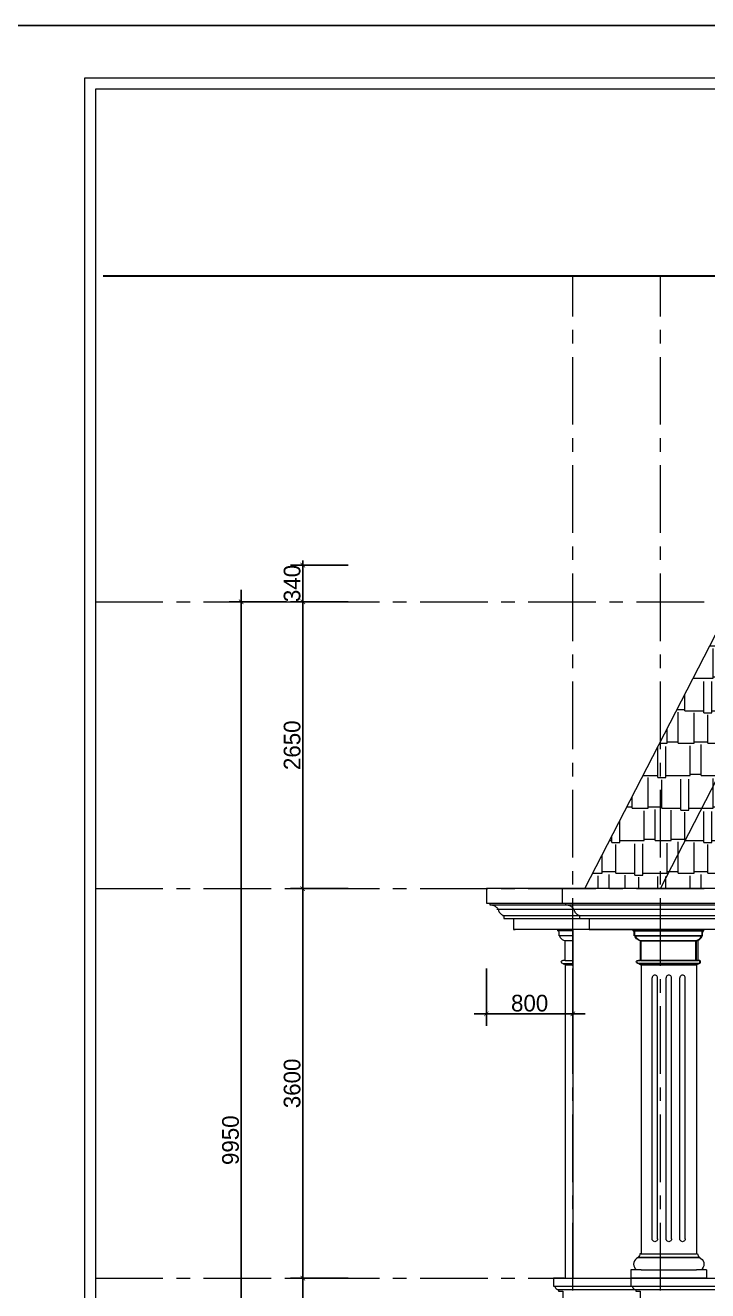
# Model space of a CAD drawing. Header units: millimetres. Extents: x 1832547 to 2001569, y -558009 to -417808.
# Drawn here: x 1967883 to 1974187, y -523760 to -512066 of the extents above; entities that cross this region are included whole.
import ezdxf

# ---------------------------------------------------------------- set-up
doc = ezdxf.new("R2010")
doc.units = ezdxf.units.MM
doc.header["$MEASUREMENT"] = 0
doc.linetypes.add('CENTER', pattern=[2, 1.25, -0.25, 0.25, -0.25])
doc.layers.get('0').update_dxf_attribs({"linetype": 'CONTINUOUS'})
doc.layers.get('DEFPOINTS').update_dxf_attribs({"linetype": 'CONTINUOUS'})
for name, color, linetype, lineweight in [('CA. TUONG', 30, 'CONTINUOUS', 30), ('CA.dim 08', 8, 'CONTINUOUS', 13), ('CA.manh 08', 8, 'CONTINUOUS', 9), ('CA.thay 145', 145, 'CONTINUOUS', 18), ('CA.tim 67', 67, 'CENTER', 9), ('CA.vat lieu 08', 8, 'CONTINUOUS', 5), ('CA_manh 08', 8, 'CONTINUOUS', 9)]:
    doc.layers.add(name, color=color, linetype=linetype, lineweight=lineweight)
doc.styles.get("Standard").update_dxf_attribs({"font": 'roman.shx'})
doc.dimstyles.new('CA 70', dxfattribs={"dimscale": 0.7, "dimtxt": 220, "dimasz": 60, "dimexe": 160, "dimexo": 0, "dimgap": 30, "dimtad": 1, "dimdec": 0, "dimrnd": 5, "dimzin": 0, "dimdsep": 46, "dimtxsty": 'Standard', "dimblk": 'ARCHTICK', "dimcen": 0.09, "dimdle": 160, "dimclrd": 256, "dimclre": 256, "dimclrt": 255, "dimadec": 0, "dimazin": 0, "dimtfac": 1, "dimtdec": 0, "dimtix": 1, "dimtmove": 2, "dimatfit": 3, "dimldrblk": 'DOT', "dimfxl": 600, "dimfxlon": 1, "dimtolj": 1, "dimtzin": 0, "dimarcsym": 0})

# ---------------------------------------------------------------- blocks, each defined once
blk = doc.blocks.new('A$C2d76a15f')
at = {"color": 4, "linetype": 'Continuous', "lineweight": 18}
for p, q in [((27498, 19313), (1212, 19313)), ((1212, 19313), (1212, 453))]:
    blk.add_line(p, q, dxfattribs=at)
for p, q in [((27405, 19220), (1306, 19220)), ((1306, 19220), (1306, 546))]:
    blk.add_line(p, q)
at = {"layer": 'DEFPOINTS', "ltscale": 600}
blk.add_line((0, 19765), (27951, 19765), dxfattribs=at)
blk = doc.blocks.new('_ArchTick')
at = {"color": 1, "linetype": 'ByBlock', "const_width": 0.15}
blk.add_lwpolyline([(-0.5, -0.5), (0.5, 0.5)], dxfattribs=at)
blk = doc.blocks.new('*D219')
at = {"layer": 'CA.manh 08', "lineweight": -2, "transparency": 16777216}
for p, q in [((1970866, -517054), (1970334, -517054)), ((1970446, -517054), (1970446, -517012)), ((1970446, -517054), (1970446, -517394)), ((1970866, -517394), (1970334, -517394)), ((1970446, -517394), (1970446, -517436))]:
    blk.add_line(p, q, dxfattribs=at)
at = {"layer": 'DEFPOINTS', "color": 0, "transparency": 16777216}
for p in [(1971837, -517054), (1970446, -517394), (1971837, -517394)]:
    blk.add_point(p, dxfattribs=at)
at = {"layer": 'CA.manh 08', "lineweight": -2, "transparency": 16777216, "xscale": 42, "yscale": 42, "zscale": 42}
for p, rotation in [((1970446, -517054), 270), ((1970446, -517394), 90)]:
    blk.add_blockref('_ArchTick', p, dxfattribs=dict(at, rotation=rotation))
at = {"layer": 'CA.manh 08', "color": 255, "transparency": 16777216, "insert": (1970348, -517224), "char_height": 154, "attachment_point": 5, "rotation": 90}
blk.add_mtext('\\A1;340', dxfattribs=at)
blk = doc.blocks.new('_DOT')
at = {"color": 1, "linetype": 'ByBlock'}
blk.add_line((-0.5, 0), (-1, 0), dxfattribs=at)
at = {"color": 1, "linetype": 'ByBlock', "const_width": 0.5}
blk.add_lwpolyline([(-0.25, 0, 1), (0.25, 0, 1)], format="xyb", close=True, dxfattribs=at)
blk = doc.blocks.new('*D220')
at = {"layer": 'CA.manh 08', "lineweight": -2, "transparency": 16777216}
for p, q in [((1970446, -517282), (1970446, -520156)), ((1970866, -517394), (1970334, -517394)), ((1970866, -520044), (1970334, -520044))]:
    blk.add_line(p, q, dxfattribs=at)
at = {"layer": 'DEFPOINTS', "color": 0, "transparency": 16777216}
for p in [(1971837, -517394), (1970446, -520044), (1971837, -520044)]:
    blk.add_point(p, dxfattribs=at)
at = {"layer": 'CA.manh 08', "lineweight": -2, "transparency": 16777216, "xscale": 42, "yscale": 42, "zscale": 42}
for p, rotation in [((1970446, -517394), 90), ((1970446, -520044), 270)]:
    blk.add_blockref('_ArchTick', p, dxfattribs=dict(at, rotation=rotation))
at = {"layer": 'CA.manh 08', "color": 255, "transparency": 16777216, "insert": (1970348, -518719), "char_height": 154, "attachment_point": 5, "rotation": 90}
blk.add_mtext('\\A1;2650', dxfattribs=at)
blk = doc.blocks.new('*D221')
at = {"layer": 'CA.manh 08', "lineweight": -2, "transparency": 16777216}
for p, q in [((1970446, -519932), (1970446, -523756)), ((1970866, -520044), (1970334, -520044)), ((1970866, -523644), (1970334, -523644))]:
    blk.add_line(p, q, dxfattribs=at)
at = {"layer": 'DEFPOINTS', "color": 0, "transparency": 16777216}
for p in [(1971837, -520044), (1970446, -523644), (1971837, -523644)]:
    blk.add_point(p, dxfattribs=at)
at = {"layer": 'CA.manh 08', "lineweight": -2, "transparency": 16777216, "xscale": 42, "yscale": 42, "zscale": 42}
for p, rotation in [((1970446, -520044), 90), ((1970446, -523644), 270)]:
    blk.add_blockref('_ArchTick', p, dxfattribs=dict(at, rotation=rotation))
at = {"layer": 'CA.manh 08', "color": 255, "transparency": 16777216, "insert": (1970348, -521844), "char_height": 154, "attachment_point": 5, "rotation": 90}
blk.add_mtext('\\A1;3600', dxfattribs=at)
blk = doc.blocks.new('*D222')
at = {"layer": 'CA.manh 08', "lineweight": -2, "transparency": 16777216}
for p, q in [((1970446, -523532), (1970446, -527456)), ((1970866, -523644), (1970334, -523644)), ((1970866, -527344), (1970334, -527344))]:
    blk.add_line(p, q, dxfattribs=at)
at = {"layer": 'DEFPOINTS', "color": 0, "transparency": 16777216}
for p in [(1971837, -523644), (1970446, -527344), (1971837, -527344)]:
    blk.add_point(p, dxfattribs=at)
at = {"layer": 'CA.manh 08', "lineweight": -2, "transparency": 16777216, "xscale": 42, "yscale": 42, "zscale": 42}
for p, rotation in [((1970446, -523644), 90), ((1970446, -527344), 270)]:
    blk.add_blockref('_ArchTick', p, dxfattribs=dict(at, rotation=rotation))
at = {"layer": 'CA.manh 08', "color": 255, "transparency": 16777216, "insert": (1970348, -525494), "char_height": 154, "attachment_point": 5, "rotation": 90}
blk.add_mtext('\\A1;3700', dxfattribs=at)
blk = doc.blocks.new('*D224')
at = {"layer": 'CA.manh 08', "lineweight": -2, "transparency": 16777216}
for p, q in [((1969877, -517282), (1969877, -527456)), ((1970297, -517394), (1969765, -517394)), ((1970297, -527344), (1969765, -527344))]:
    blk.add_line(p, q, dxfattribs=at)
at = {"layer": 'DEFPOINTS', "color": 0, "transparency": 16777216}
for p in [(1971837, -517394), (1969877, -527344), (1971837, -527344)]:
    blk.add_point(p, dxfattribs=at)
at = {"layer": 'CA.manh 08', "lineweight": -2, "transparency": 16777216, "xscale": 42, "yscale": 42, "zscale": 42}
for p, rotation in [((1969877, -517394), 90), ((1969877, -527344), 270)]:
    blk.add_blockref('_ArchTick', p, dxfattribs=dict(at, rotation=rotation))
at = {"layer": 'CA.manh 08', "color": 255, "transparency": 16777216, "insert": (1969779, -522369), "char_height": 154, "attachment_point": 5, "rotation": 90}
blk.add_mtext('\\A1;9950', dxfattribs=at)
blk = doc.blocks.new('*D623')
at = {"layer": 'CA.dim 08', "lineweight": -2, "transparency": 16777216}
for p, q in [((1972142, -520781), (1972142, -521313)), ((1972942, -520781), (1972942, -521313)), ((1972030, -521201), (1973054, -521201))]:
    blk.add_line(p, q, dxfattribs=at)
at = {"layer": 'DEFPOINTS', "color": 0, "transparency": 16777216}
for p in [(1972142, -520111), (1972942, -520111), (1972942, -521201)]:
    blk.add_point(p, dxfattribs=at)
at = {"layer": 'CA.dim 08', "lineweight": -2, "transparency": 16777216, "xscale": 42, "yscale": 42, "zscale": 42, "rotation": 180}
blk.add_blockref('_ArchTick', (1972142, -521201), dxfattribs=at)
at = {"layer": 'CA.dim 08', "lineweight": -2, "transparency": 16777216, "xscale": 42, "yscale": 42, "zscale": 42}
blk.add_blockref('_ArchTick', (1972942, -521201), dxfattribs=at)
at = {"layer": 'CA.dim 08', "color": 255, "transparency": 16777216, "insert": (1972542, -521103), "char_height": 154, "attachment_point": 5}
blk.add_mtext('\\A1;800', dxfattribs=at)

msp = doc.modelspace()

# ---------------------------------------------------------------- hatches: boundary and pattern name
at = {"layer": 'CA.vat lieu 08'}
h = msp.add_hatch(dxfattribs=at)
h.set_pattern_fill('AR-RSHKE', color=256, scale=25)
h.paths.add_polyline_path([(1975116.6, -517393.6), (1974416.6, -517393.6), (1973051.6, -520043.6), (1973751.6, -520043.6)])
h.paths.add_polyline_path([(1978676.6, -517393.6), (1975116.6, -517393.6), (1973751.6, -520043.6), (1977311.6, -520043.6)])
h.paths.add_polyline_path([(1981946.7, -517393.6), (1978676.6, -517393.6), (1977311.6, -520043.6), (1983311.7, -520043.6)])
h.paths.add_polyline_path([(1979595.8, -518132.1), (1980311.6, -517774.2), (1981027.5, -518132.1), (1981016.1, -518154.8), (1980993.4, -518143.5), (1980959.3, -518211.6), (1980959.3, -518287.8), (1980933.9, -518287.8), (1980933.9, -518313.2), (1980928.4, -518314.8), (1980923.1, -518317), (1980918.1, -518319.8), (1980913.4, -518323.2), (1980909.2, -518327.2), (1980905.5, -518331.6), (1980902.3, -518336.4), (1980899.7, -518341.5), (1980897.7, -518346.9), (1980896.4, -518352.5), (1980895.8, -518358.3), (1980895.8, -518364), (1980883.1, -518364), (1980883.1, -518389.4), (1980870.4, -518389.4), (1980870.4, -518414.8), (1980857.7, -518414.8), (1980857.7, -518516.4), (1980845, -518516.4), (1980845, -519938.8), (1980871.3, -519938.8), (1980871.3, -519989.6), (1980845.9, -519989.6), (1979779.1, -519989.6), (1979753.7, -519989.6), (1979753.7, -519938.8), (1979778.2, -519938.8), (1979778.2, -518516.4), (1979765.5, -518516.4), (1979765.5, -518414.8), (1979752.8, -518414.8), (1979752.8, -518389.4), (1979740.1, -518389.4), (1979740.1, -518364), (1979727.4, -518364), (1979727.5, -518358.3), (1979726.8, -518352.5), (1979725.5, -518346.9), (1979723.6, -518341.5), (1979721, -518336.4), (1979717.8, -518331.6), (1979714.1, -518327.2), (1979709.9, -518323.2), (1979705.2, -518319.8), (1979700.2, -518317), (1979694.9, -518314.8), (1979689.3, -518313.2), (1979689.3, -518287.8), (1979663.9, -518287.8), (1979663.9, -518211.6), (1979629.9, -518143.5), (1979607.1, -518154.8)], flags=16)
h.paths.add_polyline_path([(1980004.7, -518211.6), (1980311.6, -518058.2), (1980618.6, -518211.6)], flags=0)
h.paths.add_polyline_path([(1979930.6, -518516.4), (1980692.6, -518516.4), (1980692.6, -519938.8), (1979930.6, -519938.8)], flags=0)
h.paths.add_polyline_path([(1979990.6, -518576.4), (1980311.6, -518576.4), (1980632.6, -518576.4), (1980632.6, -519878.8), (1980311.6, -519878.8), (1979990.6, -519878.8)], flags=0)
h.paths.add_polyline_path([(1980050.6, -518636.4), (1980251.6, -518636.4), (1980251.6, -519818.8), (1980050.6, -519818.8)], flags=0)
h.paths.add_polyline_path([(1980371.6, -518636.4), (1980572.6, -518636.4), (1980572.6, -519818.8), (1980371.6, -519818.8)], flags=0)
h.paths.add_polyline_path([(1984056.7, -517393.6), (1981946.7, -517393.6), (1982142.7, -517774.2), (1983373.6, -517774.2), (1983373.6, -518132.1), (1983373.6, -518154.8), (1983364.7, -518154.8), (1983364.7, -518211.6), (1983364.7, -518287.8), (1983355.9, -518287.8), (1983355.9, -518313.2), (1983355.9, -518364), (1983338.2, -518364), (1983338.2, -518389.4), (1983329.4, -518389.4), (1983329.4, -518414.8), (1983320.5, -518414.8), (1983320.5, -518516.4), (1983311.7, -518516.4), (1983311.7, -520043.6), (1985421.7, -520043.6)])
h.paths.add_polyline_path([(1985483.6, -517774.2), (1984252.7, -517774.2), (1984437.1, -518132.1), (1985483.6, -518132.1)])
h.paths.add_polyline_path([(1983373.6, -517774.2), (1982142.7, -517774.2), (1982327.1, -518132.1), (1983373.6, -518132.1)], flags=17)

# ---------------------------------------------------------------- linework, layer by layer
at = {"layer": 'CA. TUONG'}
msp.add_lwpolyline([(1993890.9, -514383.7), (1968601.6, -514383.7)], dxfattribs=at)
at = {"layer": 'CA.manh 08'}
for p, q in [((1973687, -520846), (1973681.8, -520850)), ((1973693, -520843.5), (1973687, -520846)), ((1973699.5, -520842.7), (1973693, -520843.5)), ((1973706, -520843.5), (1973699.5, -520842.7)), ((1973712, -520846), (1973706, -520843.5)), ((1973717.2, -520850), (1973712, -520846)), ((1973814.9, -520846), (1973809.7, -520850)), ((1973821, -520843.5), (1973814.9, -520846)), ((1973827.4, -520842.7), (1973821, -520843.5)), ((1973833.9, -520843.5), (1973827.4, -520842.7)), ((1973839.9, -520846), (1973833.9, -520843.5)), ((1973845.1, -520850), (1973839.9, -520846)), ((1973942.8, -520846), (1973937.7, -520850)), ((1973948.9, -520843.5), (1973942.8, -520846)), ((1973955.3, -520842.7), (1973948.9, -520843.5)), ((1973961.8, -520843.5), (1973955.3, -520842.7)), ((1973967.8, -520846), (1973961.8, -520843.5)), ((1973973, -520850), (1973967.8, -520846)), ((1973675.3, -520861.2), (1973674.5, -520867.7)), ((1973674.5, -523129.1), (1973674.5, -520867.7)), ((1973677.8, -520855.2), (1973675.3, -520861.2)), ((1973681.8, -520850), (1973677.8, -520855.2)), ((1973721.1, -520855.2), (1973717.2, -520850)), ((1973723.6, -520861.2), (1973721.1, -520855.2)), ((1973724.5, -520867.7), (1973723.6, -520861.2)), ((1973724.5, -523129.1), (1973724.5, -520867.7)), ((1973803.3, -520861.2), (1973802.4, -520867.7)), ((1973802.4, -523129.1), (1973802.4, -520867.7)), ((1973805.8, -520855.2), (1973803.3, -520861.2)), ((1973809.7, -520850), (1973805.8, -520855.2)), ((1973849.1, -520855.2), (1973845.1, -520850)), ((1973851.6, -520861.2), (1973849.1, -520855.2)), ((1973852.4, -520867.7), (1973851.6, -520861.2)), ((1973852.4, -523129.1), (1973852.4, -520867.7)), ((1973931.2, -520861.2), (1973930.3, -520867.7)), ((1973930.3, -523129.1), (1973930.3, -520867.7)), ((1973933.7, -520855.2), (1973931.2, -520861.2)), ((1973937.7, -520850), (1973933.7, -520855.2)), ((1973977, -520855.2), (1973973, -520850)), ((1973979.5, -520861.2), (1973977, -520855.2)), ((1973980.3, -520867.7), (1973979.5, -520861.2)), ((1973980.3, -523129.1), (1973980.3, -520867.7)), ((1973674.5, -523281.7), (1973674.5, -521828.1)), ((1973724.5, -523281.7), (1973724.5, -521828.1)), ((1973802.4, -523281.7), (1973802.4, -521828.1)), ((1973852.4, -523281.7), (1973852.4, -521828.1)), ((1973930.3, -523281.7), (1973930.3, -521828.1)), ((1973980.3, -523281.7), (1973980.3, -521828.1)), ((1973675.3, -523288.1), (1973674.5, -523281.7)), ((1973677.8, -523294.2), (1973675.3, -523288.1)), ((1973681.8, -523299.3), (1973677.8, -523294.2)), ((1973687, -523303.3), (1973681.8, -523299.3)), ((1973717.2, -523299.3), (1973712, -523303.3)), ((1973721.1, -523294.2), (1973717.2, -523299.3)), ((1973723.6, -523288.1), (1973721.1, -523294.2)), ((1973724.5, -523281.7), (1973723.6, -523288.1)), ((1973803.3, -523288.1), (1973802.4, -523281.7)), ((1973805.8, -523294.2), (1973803.3, -523288.1)), ((1973809.7, -523299.3), (1973805.8, -523294.2)), ((1973814.9, -523303.3), (1973809.7, -523299.3)), ((1973845.1, -523299.3), (1973839.9, -523303.3)), ((1973849.1, -523294.2), (1973845.1, -523299.3)), ((1973851.6, -523288.1), (1973849.1, -523294.2)), ((1973852.4, -523281.7), (1973851.6, -523288.1)), ((1973931.2, -523288.1), (1973930.3, -523281.7)), ((1973933.7, -523294.2), (1973931.2, -523288.1)), ((1973937.7, -523299.3), (1973933.7, -523294.2)), ((1973942.8, -523303.3), (1973937.7, -523299.3)), ((1973973, -523299.3), (1973967.8, -523303.3)), ((1973977, -523294.2), (1973973, -523299.3)), ((1973979.5, -523288.1), (1973977, -523294.2)), ((1973980.3, -523281.7), (1973979.5, -523288.1)), ((1973693, -523305.8), (1973687, -523303.3)), ((1973699.5, -523306.7), (1973693, -523305.8)), ((1973706, -523305.8), (1973699.5, -523306.7)), ((1973712, -523303.3), (1973706, -523305.8)), ((1973821, -523305.8), (1973814.9, -523303.3)), ((1973827.4, -523306.7), (1973821, -523305.8)), ((1973833.9, -523305.8), (1973827.4, -523306.7)), ((1973839.9, -523303.3), (1973833.9, -523305.8)), ((1973948.9, -523305.8), (1973942.8, -523303.3)), ((1973955.3, -523306.7), (1973948.9, -523305.8)), ((1973961.8, -523305.8), (1973955.3, -523306.7)), ((1973967.8, -523303.3), (1973961.8, -523305.8)), ((1973544.4, -523448.6), (1974110.5, -523448.6))]:
    msp.add_line(p, q, dxfattribs=at)
for points in [[(1972181, -520194.4), (1986439.4, -520194.4)], [(1972240.2, -520234.7), (1986361.6, -520234.6)], [(1972292.7, -520292.5), (1986309.1, -520292.5)], [(1972777.4, -523718.6), (1983586.7, -523718.6)], [(1972807.4, -523748.7), (1983556.7, -523748.7)]]:
    msp.add_lwpolyline(points, dxfattribs=at)
at = {"layer": 'CA.thay 145'}
for p, q in [((1972803.5, -520435), (1972803.5, -520420.8)), ((1972941.6, -520420.8), (1972803.5, -520420.8)), ((1972808.1, -520438.2), (1972803.5, -520435)), ((1972811.5, -520442.1), (1972808.1, -520438.2)), ((1972813.7, -520446.5), (1972811.5, -520442.1)), ((1972814.4, -520451.2), (1972813.7, -520446.5)), ((1972814.4, -520479.5), (1972814.4, -520451.2)), ((1972814.4, -520479.5), (1972819.9, -520479.5)), ((1972822.9, -520489.9), (1972819.9, -520479.5)), ((1972828.5, -520499.7), (1972822.9, -520489.9)), ((1973497.6, -520420.4), (1973495.4, -520420.4)), ((1973497.6, -520434.6), (1973497.6, -520420.4)), ((1973497.6, -520420.4), (1974145.4, -520420.4)), ((1973502.1, -520437.8), (1973497.6, -520434.6)), ((1973505.6, -520441.7), (1973502.1, -520437.8)), ((1973503.5, -520435), (1973503.5, -520420.8)), ((1974151.3, -520420.8), (1973503.5, -520420.8)), ((1973508.1, -520438.2), (1973503.5, -520435)), ((1973507.7, -520446.1), (1973505.6, -520441.7)), ((1973508.5, -520450.8), (1973507.7, -520446.1)), ((1973511.5, -520442.1), (1973508.1, -520438.2)), ((1973508.5, -520479.1), (1973508.5, -520450.8)), ((1973513.9, -520479.1), (1973508.5, -520479.1)), ((1973513.7, -520446.5), (1973511.5, -520442.1)), ((1973514.4, -520451.2), (1973513.7, -520446.5)), ((1973517, -520489.5), (1973513.9, -520479.1)), ((1973514.4, -520479.5), (1973514.4, -520451.2)), ((1973514.4, -520479.5), (1973519.9, -520479.5)), ((1973522.6, -520499.2), (1973517, -520489.5)), ((1973522.9, -520489.9), (1973519.9, -520479.5)), ((1973528.5, -520499.7), (1973522.9, -520489.9)), ((1974120.4, -520499.2), (1974126, -520489.5)), ((1974126, -520489.5), (1974129, -520479.1)), ((1974126.3, -520499.7), (1974131.9, -520489.9)), ((1974134.5, -520479.1), (1974129, -520479.1)), ((1974131.9, -520489.9), (1974135, -520479.5)), ((1974134.5, -520450.8), (1974135.2, -520446.1)), ((1974134.5, -520479.1), (1974134.5, -520450.8)), ((1974135, -520479.5), (1974140.4, -520479.5)), ((1974135.2, -520446.1), (1974137.3, -520441.7)), ((1974137.3, -520441.7), (1974140.8, -520437.8)), ((1974140.4, -520451.2), (1974141.2, -520446.5)), ((1974140.4, -520479.5), (1974140.4, -520451.2)), ((1974140.8, -520437.8), (1974145.4, -520434.6)), ((1974141.2, -520446.5), (1974143.3, -520442.1)), ((1974143.3, -520442.1), (1974146.7, -520438.2)), ((1974145.4, -520434.6), (1974145.4, -520420.4)), ((1974146.7, -520438.2), (1974151.3, -520435)), ((1974151.3, -520420.8), (1974153.5, -520420.8)), ((1974151.3, -520435), (1974151.3, -520420.8)), ((1972836.5, -520508.4), (1972828.5, -520499.7)), ((1972846.6, -520516), (1972836.5, -520508.4)), ((1972858.5, -520521.9), (1972846.6, -520516)), ((1972871.6, -520526.1), (1972858.5, -520521.9)), ((1972871.6, -520707.2), (1972871.6, -520526.1)), ((1972941.6, -520526.1), (1972871.6, -520526.1)), ((1973530.6, -520508), (1973522.6, -520499.2)), ((1973536.5, -520508.5), (1973528.5, -520499.7)), ((1973540.7, -520515.5), (1973530.6, -520508)), ((1973546.6, -520516), (1973536.5, -520508.5)), ((1973549.3, -520519.9), (1973540.7, -520515.5)), ((1973558.5, -520521.9), (1973546.6, -520516)), ((1973552.5, -520521.5), (1973549.3, -520519.9)), ((1973565.6, -520525.7), (1973552.5, -520521.5)), ((1973571.6, -520526.1), (1973558.5, -520521.9)), ((1973565.6, -520706.8), (1973565.6, -520525.7)), ((1973565.6, -520525.7), (1974077.3, -520525.7)), ((1973571.6, -520707.2), (1973571.6, -520526.1)), ((1974083.3, -520526.1), (1973571.6, -520526.1)), ((1974077.3, -520525.7), (1974090.4, -520521.5)), ((1974077.3, -520706.8), (1974077.3, -520525.7)), ((1974083.3, -520526.1), (1974096.4, -520521.9)), ((1974083.3, -520707.2), (1974083.3, -520526.1)), ((1974090.4, -520521.5), (1974102.3, -520515.5)), ((1974096.4, -520521.9), (1974099.6, -520520.3)), ((1974099.6, -520520.3), (1974108.2, -520516)), ((1974099.6, -520707.2), (1974099.6, -520520.3)), ((1974102.3, -520515.5), (1974112.3, -520508)), ((1974108.2, -520516), (1974118.3, -520508.5)), ((1974112.3, -520508), (1974120.4, -520499.2)), ((1974118.3, -520508.5), (1974126.3, -520499.7)), ((1972833.6, -520721.2), (1972835.4, -520714.2)), ((1972835.4, -520728.1), (1972833.6, -520721.2)), ((1972835.4, -520714.2), (1972840.4, -520709.1)), ((1972840.4, -520733.3), (1972835.4, -520728.1)), ((1972840.4, -520709.1), (1972847.2, -520707.2)), ((1972871.6, -520707.2), (1972847.2, -520707.2)), ((1972871.6, -520707.2), (1972941.6, -520707.2)), ((1973527.7, -520720.8), (1973529.5, -520713.8)), ((1973529.5, -520727.7), (1973527.7, -520720.8)), ((1973529.5, -520713.8), (1973534.5, -520708.7)), ((1973534.5, -520732.9), (1973529.5, -520727.7)), ((1973533.6, -520721.2), (1973535.4, -520714.2)), ((1973535.4, -520728.2), (1973533.6, -520721.2)), ((1973534.5, -520708.7), (1973541.3, -520706.8)), ((1973535.4, -520714.2), (1973540.4, -520709.1)), ((1973540.4, -520733.3), (1973535.4, -520728.2)), ((1973540.4, -520709.1), (1973547.2, -520707.2)), ((1973541.3, -520706.8), (1973549.3, -520706.8)), ((1973571.6, -520707.2), (1973547.2, -520707.2)), ((1973549.3, -520706.8), (1973565.6, -520706.8)), ((1974077.3, -520706.8), (1973565.6, -520706.8)), ((1973571.6, -520707.2), (1974083.3, -520707.2)), ((1974077.3, -520706.8), (1974101.7, -520706.8)), ((1974099.6, -520707.2), (1974083.3, -520707.2)), ((1974107.6, -520707.2), (1974099.6, -520707.2)), ((1974108.5, -520708.7), (1974101.7, -520706.8)), ((1974114.4, -520709.1), (1974107.6, -520707.2)), ((1974113.5, -520713.8), (1974108.5, -520708.7)), ((1974108.5, -520732.9), (1974113.5, -520727.7)), ((1974115.3, -520720.8), (1974113.5, -520713.8)), ((1974113.5, -520727.7), (1974115.3, -520720.8)), ((1974119.4, -520714.2), (1974114.4, -520709.1)), ((1974114.4, -520733.3), (1974119.4, -520728.2)), ((1974121.2, -520721.2), (1974119.4, -520714.2)), ((1974119.4, -520728.2), (1974121.2, -520721.2)), ((1972847.2, -520735.1), (1972840.4, -520733.3)), ((1972847.2, -520735.1), (1972852.7, -520735.1)), ((1972852.7, -520739.2), (1972852.7, -520735.1)), ((1972857.9, -520740.4), (1972852.7, -520739.2)), ((1972862.9, -520742.4), (1972857.9, -520740.4)), ((1972867.5, -520745.3), (1972862.9, -520742.4)), ((1972871.6, -520749), (1972867.5, -520745.3)), ((1972871.6, -520740.4), (1972871.6, -520742.4)), ((1972871.6, -520749), (1972941.6, -520749)), ((1973541.3, -520734.7), (1973534.5, -520732.9)), ((1973547.2, -520735.1), (1973540.4, -520733.3)), ((1973546.7, -520734.7), (1973541.3, -520734.7)), ((1973546.7, -520738.8), (1973546.7, -520734.7)), ((1973549.3, -520739.4), (1973546.7, -520738.8)), ((1973547.2, -520735.1), (1973552.7, -520735.1)), ((1973552, -520740), (1973549.3, -520739.4)), ((1973557, -520742), (1973552, -520740)), ((1973552.7, -520739.2), (1973552.7, -520735.1)), ((1973557.9, -520740.4), (1973552.7, -520739.2)), ((1973561.6, -520744.9), (1973557, -520742)), ((1973562.9, -520742.4), (1973557.9, -520740.4)), ((1973565.6, -520748.6), (1973561.6, -520744.9)), ((1973567.5, -520745.3), (1973562.9, -520742.4)), ((1973565.6, -520740), (1973565.6, -520742)), ((1974077.3, -520748.6), (1973565.6, -520748.6)), ((1973571.6, -520749), (1973567.5, -520745.3)), ((1973571.6, -520740.4), (1973571.6, -520742.4)), ((1973571.6, -520749), (1973571.6, -523129.1)), ((1973571.6, -520749), (1974083.3, -520749)), ((1974077.3, -520740), (1974077.3, -520742)), ((1974077.3, -520748.6), (1974081.4, -520744.9)), ((1974081.4, -520744.9), (1974086, -520742)), ((1974083.3, -520740.4), (1974083.3, -520742.4)), ((1974083.3, -520749), (1974087.3, -520745.3)), ((1974083.3, -520749), (1974083.3, -523129.1)), ((1974086, -520742), (1974091, -520740)), ((1974087.3, -520745.3), (1974091.9, -520742.4)), ((1974091, -520740), (1974096.2, -520738.8)), ((1974091.9, -520742.4), (1974096.9, -520740.4)), ((1974096.2, -520738.8), (1974096.2, -520734.7)), ((1974101.7, -520734.7), (1974096.2, -520734.7)), ((1974096.9, -520740.4), (1974099.6, -520739.8)), ((1974099.6, -520739.8), (1974102.2, -520739.2)), ((1974101.7, -520734.7), (1974108.5, -520732.9)), ((1974102.2, -520735.1), (1974107.6, -520735.1)), ((1974102.2, -520739.2), (1974102.2, -520735.1)), ((1974107.6, -520735.1), (1974114.4, -520733.3)), ((1973571.6, -521828.1), (1973571.6, -523418.6)), ((1974083.3, -521828.1), (1974083.3, -523418.6)), ((1973560.7, -523418.6), (1973559.7, -523427.5)), ((1973571.6, -523418.6), (1973560.7, -523418.6)), ((1973571.6, -523418.6), (1974083.3, -523418.6)), ((1974094.2, -523418.6), (1974083.3, -523418.6)), ((1974094.2, -523418.6), (1974095.1, -523427.5)), ((1973504.5, -523498.3), (1973502.5, -523513.6)), ((1973502.5, -523513.6), (1973504.3, -523529)), ((1973504.3, -523529), (1973509.6, -523543.5)), ((1973510.1, -523483.9), (1973504.5, -523498.3)), ((1973519, -523471.3), (1973510.1, -523483.9)), ((1973530.6, -523461.1), (1973519, -523471.3)), ((1973544.4, -523454), (1973530.6, -523461.1)), ((1973551.3, -523443), (1973544.4, -523448.6)), ((1973544.4, -523448.6), (1973544.4, -523454)), ((1973544.4, -523454), (1974110.5, -523454)), ((1973556.5, -523435.8), (1973551.3, -523443)), ((1973559.7, -523427.5), (1973556.5, -523435.8)), ((1974095.1, -523427.5), (1974098.3, -523435.8)), ((1974098.3, -523435.8), (1974103.6, -523443)), ((1974103.6, -523443), (1974110.5, -523448.6)), ((1974110.5, -523448.6), (1974110.5, -523454)), ((1974110.5, -523454), (1974124.2, -523461.1)), ((1974124.2, -523461.1), (1974135.9, -523471.3)), ((1974135.9, -523471.3), (1974144.7, -523483.9)), ((1974144.7, -523483.9), (1974150.3, -523498.3)), ((1974150.6, -523529), (1974145.2, -523543.5)), ((1974150.3, -523498.3), (1974152.3, -523513.6)), ((1974152.3, -523513.6), (1974150.6, -523529)), ((1973478.5, -523565.6), (1973478.5, -523643.6)), ((1973514.4, -523565.6), (1973478.5, -523565.6)), ((1974177.3, -523643.6), (1973479.6, -523643.6)), ((1973509.6, -523543.5), (1973518.3, -523556.3)), ((1973517.4, -523564.7), (1973514.4, -523565.6)), ((1973547.9, -523565.6), (1973514.4, -523565.6)), ((1973519.4, -523562.2), (1973517.4, -523564.7)), ((1973518.3, -523556.3), (1973519.8, -523559.1)), ((1973519.8, -523559.1), (1973519.4, -523562.2)), ((1973547.9, -523565.6), (1973548.1, -523564.7)), ((1973571.6, -523565.6), (1973547.9, -523565.6)), ((1973571.6, -523565.6), (1973571.6, -523564.7)), ((1973571.6, -523565.6), (1974083.3, -523565.6)), ((1973808.7, -523643.6), (1973809.3, -523643.6)), ((1973809.3, -523643.6), (1973811.3, -523643.6)), ((1973811.3, -523643.6), (1973814.5, -523643.6)), ((1973814.5, -523643.6), (1973818.6, -523643.6)), ((1973818.6, -523643.6), (1973823.3, -523643.6)), ((1973823.3, -523643.6), (1973828.5, -523643.6)), ((1973828.5, -523643.6), (1973848.3, -523643.6)), ((1973828.5, -523643.6), (1973833.6, -523643.6)), ((1973833.6, -523643.6), (1973838.4, -523643.6)), ((1973838.4, -523643.6), (1973842.5, -523643.6)), ((1973842.5, -523643.6), (1973845.6, -523643.6)), ((1973845.6, -523643.6), (1973847.6, -523643.6)), ((1973847.6, -523643.6), (1973848.3, -523643.6)), ((1974083.3, -523565.6), (1974083.3, -523564.7)), ((1974107, -523565.6), (1974083.3, -523565.6)), ((1974107, -523565.6), (1974106.8, -523564.7)), ((1974140.4, -523565.6), (1974107, -523565.6)), ((1974136.6, -523556.3), (1974135.1, -523559.1)), ((1974135.1, -523559.1), (1974135.4, -523562.2)), ((1974135.4, -523562.2), (1974137.4, -523564.7)), ((1974145.2, -523543.5), (1974136.6, -523556.3)), ((1974137.4, -523564.7), (1974140.4, -523565.6)), ((1974176.3, -523565.6), (1974140.4, -523565.6)), ((1974176.3, -523565.6), (1974176.3, -523643.6))]:
    msp.add_line(p, q, dxfattribs=at)
for points in [[(1973051.6, -520043.6), (1974416.6, -517393.6)], [(1973751.6, -520043.6), (1975116.6, -517393.6)], [(1972409, -520043.6), (1972409, -520043.6), (1972142.1, -520043.6), (1972142.1, -520177.7), (1972174.5, -520177.7), (1972174.5, -520194.4), (1972193, -520194.4), (1972199.4, -520196.1), (1972205.7, -520198.3), (1972211.8, -520200.9), (1972217.8, -520203.9), (1972223.5, -520207.2), (1972229, -520211), (1972234.3, -520215.1), (1972239.2, -520219.5), (1972243.9, -520224.3), (1972248.2, -520229.3), (1972252.2, -520234.6), (1972252.9, -520239.2), (1972253.9, -520243.7), (1972255.3, -520248.2), (1972256.9, -520252.5), (1972258.8, -520256.7), (1972261, -520260.8), (1972263.5, -520264.7), (1972266.2, -520268.4), (1972269.2, -520271.9), (1972272.5, -520275.2), (1972275.9, -520278.3), (1972279.5, -520281.2), (1972283.4, -520283.8), (1972287.4, -520286.1), (1972291.5, -520288.1), (1972295.8, -520289.9), (1972300.2, -520291.3), (1972304.7, -520292.5), (1972304.7, -520318.7), (1972327.9, -520318.8), (1972394, -520318.8), (1972394, -520420.8), (1972409, -520420.8), (1972409, -520420.8)], [(1986204.8, -520043.6), (1972397, -520043.6)], [(1973108.4, -520043.6), (1973108.4, -520043.6), (1972841.6, -520043.6), (1972841.6, -520177.7), (1972873.9, -520177.7), (1972873.9, -520194.4), (1972892.4, -520194.4), (1972898.8, -520196.1), (1972905.1, -520198.3), (1972911.3, -520200.9), (1972917.2, -520203.9), (1972922.9, -520207.2), (1972928.5, -520211), (1972933.7, -520215.1), (1972938.7, -520219.5), (1972943.3, -520224.3), (1972947.6, -520229.3), (1972951.6, -520234.6), (1972952.3, -520239.2), (1972953.4, -520243.7), (1972954.7, -520248.2), (1972956.3, -520252.5), (1972958.2, -520256.7), (1972960.5, -520260.8), (1972962.9, -520264.7), (1972965.7, -520268.4), (1972968.7, -520271.9), (1972971.9, -520275.2), (1972975.3, -520278.3), (1972979, -520281.2), (1972982.8, -520283.8), (1972986.8, -520286.1), (1972991, -520288.1), (1972995.2, -520289.9), (1972999.6, -520291.3), (1973004.1, -520292.5), (1973004.1, -520318.7), (1973027.4, -520318.8), (1973093.4, -520318.8), (1973093.4, -520420.8), (1973108.4, -520420.8), (1973108.4, -520420.8)], [(1972162.5, -520177.7), (1986471.7, -520177.7)], [(1972382, -520318.8), (1986219.8, -520318.8)], [(1986204.8, -520420.8), (1972397, -520420.8)], [(1972941.6, -520420.8), (1972941.6, -523643.6)], [(1973108.4, -520420.8), (1973497.6, -520420.4)], [(1972871.6, -520749), (1972871.6, -523643.6)], [(1972862.4, -523643.6), (1972862.4, -523643.6), (1972762.4, -523643.6), (1972762.4, -523718.6), (1972777.4, -523718.6), (1972777.3, -523722.6), (1972777.8, -523726.6), (1972778.9, -523730.5), (1972780.5, -523734.2), (1972782.7, -523737.6), (1972785.3, -523740.7), (1972788.4, -523743.3), (1972791.8, -523745.5), (1972795.5, -523747.1), (1972799.4, -523748.2), (1972803.4, -523748.7), (1972807.4, -523748.7), (1972807.4, -523763.6), (1972847.4, -523763.6), (1972847.4, -523943.6), (1972797.4, -523943.6), (1972797.4, -523993.6), (1972859.9, -523993.6)], [(1972862.4, -523643.6), (1983521.7, -523643.6)], [(1973578.5, -523643.6), (1973578.5, -523643.6), (1973478.5, -523643.6), (1973478.5, -523718.6), (1973493.5, -523718.6), (1973493.4, -523722.6), (1973493.9, -523726.6), (1973495, -523730.5), (1973496.7, -523734.2), (1973498.8, -523737.6), (1973501.5, -523740.7), (1973504.5, -523743.3), (1973507.9, -523745.5), (1973511.6, -523747.1), (1973515.5, -523748.2), (1973519.5, -523748.7), (1973523.5, -523748.7), (1973523.5, -523763.6), (1973563.5, -523763.6), (1973563.5, -523943.6), (1973513.5, -523943.6), (1973513.5, -523993.6), (1973576, -523993.6)]]:
    msp.add_lwpolyline(points, dxfattribs=at)
at = {"layer": 'CA.tim 67', "ltscale": 500}
for p, q in [((1972941.6, -530756.3), (1972941.6, -514383.7)), ((1973751.6, -530756.3), (1973751.6, -514383.7))]:
    msp.add_line(p, q, dxfattribs=at)
for points in [[(1968529.6, -517393.6), (1993991.7, -517393.6)], [(1968529.6, -520043.6), (1993991.7, -520043.6)], [(1968529.6, -523643.6), (1982642.9, -523643.6)]]:
    msp.add_lwpolyline(points, dxfattribs=at)
at = {"layer": 'CA_manh 08'}
for p, q in [((1972941.6, -520435), (1972803.5, -520435)), ((1972941.6, -520479.5), (1972819.9, -520479.5)), ((1973497.6, -520434.6), (1974145.4, -520434.6)), ((1974151.3, -520435), (1973503.5, -520435)), ((1973513.9, -520479.1), (1974129, -520479.1)), ((1974135, -520479.5), (1973519.9, -520479.5)), ((1972852.7, -520735.1), (1972941.6, -520735.1)), ((1972852.7, -520739.2), (1972941.6, -520739.2)), ((1974096.2, -520734.7), (1973546.7, -520734.7)), ((1974096.2, -520738.8), (1973546.7, -520738.8)), ((1973552.7, -520735.1), (1974102.2, -520735.1)), ((1973552.7, -520739.2), (1974102.2, -520739.2))]:
    msp.add_line(p, q, dxfattribs=at)

# ---------------------------------------------------------------- block references
at = {"layer": 'CA.thay 145', "xscale": 1.082069156961423, "yscale": 1.082069156961423, "zscale": 1.082069156961423}
msp.add_blockref('A$C2d76a15f', (1967116.9, -533453.1), dxfattribs=at)

# ---------------------------------------------------------------- dimensions: what is measured, and where the dimension line sits
at = {"layer": 'CA.dim 08'}
dim = msp.add_linear_dim(base=(1972941.5745, -521200.8794), p1=(1972142.1442, -520110.6208), p2=(1972941.5745, -520110.6208), dimstyle='CA 70', dxfattribs=at)
dim.commit()
dim.dimension.update_dxf_attribs({"geometry": '*D623', "text_midpoint": (1972541.8594, -521102.8794)})
at = {"layer": 'CA.manh 08'}
for base, p1, p2, picture, middle in [((1970446.2, -517393.6), (1971837.2, -517053.6), (1971837.2, -517393.6), '*D219', (1970348.2, -517223.6)), ((1969877.1, -527343.6), (1971837.2, -517393.6), (1971837.2, -527343.6), '*D224', (1969779.1, -522368.6)), ((1970446.2, -520043.6), (1971837.2, -517393.6), (1971837.2, -520043.6), '*D220', (1970348.2, -518718.6)), ((1970446.2, -523643.6), (1971837.2, -520043.6), (1971837.2, -523643.6), '*D221', (1970348.2, -521843.6)), ((1970446.2, -527343.6), (1971837.2, -523643.6), (1971837.2, -527343.6), '*D222', (1970348.2, -525493.6))]:
    dim = msp.add_linear_dim(base=base, p1=p1, p2=p2, angle=90, dimstyle='CA 70', dxfattribs=at)
    dim.commit()
    dim.dimension.update_dxf_attribs({"geometry": picture, "text_midpoint": middle})

doc.saveas('drawing.dxf')
